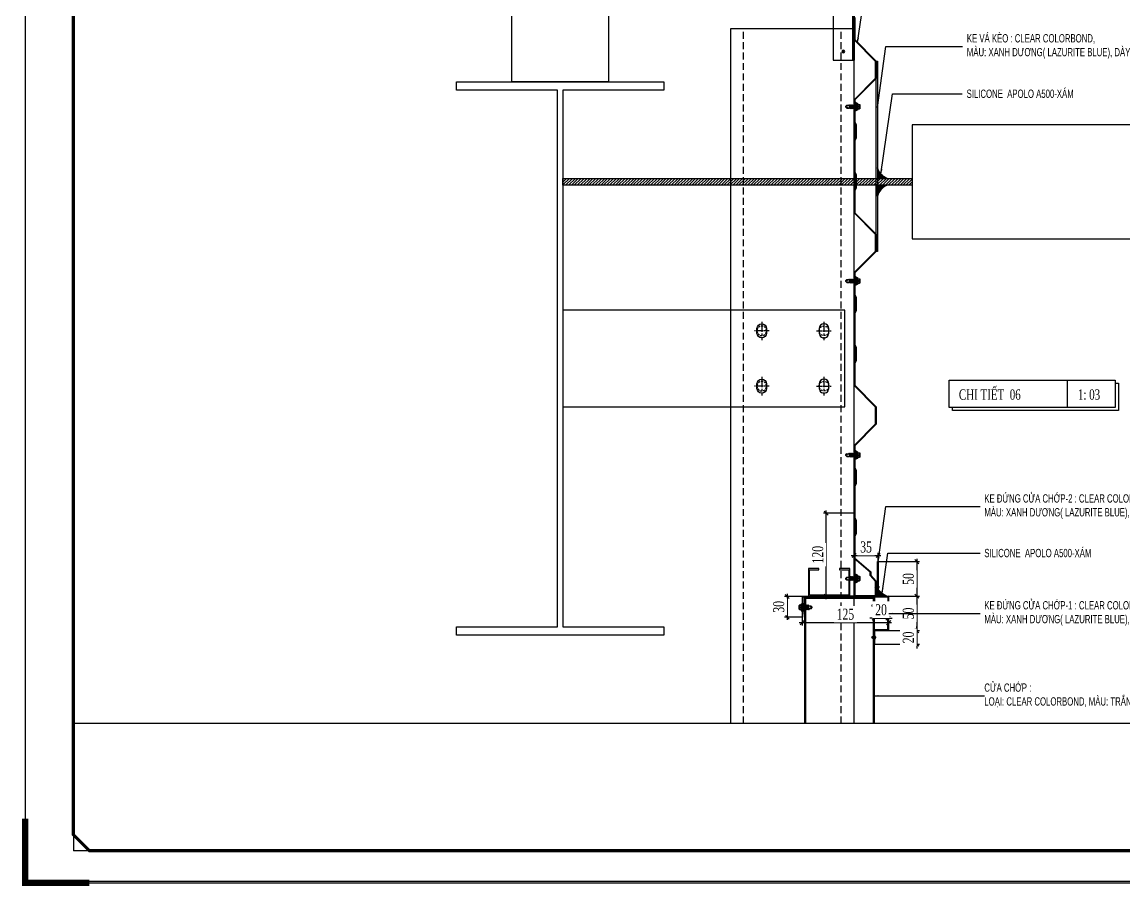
# Model space of a CAD drawing. Header units: inches. Extents: x 340055 to 349452, y -34649 to -30845.
# Drawn here: x 342111 to 342509.3, y -34365.8 to -34053.4 of the extents above; entities that cross this region are included whole.
import ezdxf

# ---------------------------------------------------------------- set-up
doc = ezdxf.new("R2010")
doc.units = ezdxf.units.IN
doc.header["$MEASUREMENT"] = 0
doc.linetypes.add('CENTER2', pattern=[28.575, 19.05, -3.175, 3.175, -3.175])
doc.linetypes.add('HIDDEN', pattern=[0.375, 0.25, -0.125])
for name, color, linetype in [('2', 2, 'Continuous'), ('250', 250, 'Continuous'), ('251', 251, 'Continuous'), ('3', 3, 'Continuous'), ('6', 6, 'Continuous'), ('8', 8, 'Continuous'), ('Co ban', 2, 'Continuous'), ('DIM', 8, 'Continuous'), ('flashing', 6, 'Continuous'), ('NET IN', 3, 'Continuous'), ('STRUCTURE', 1, 'Continuous')]:
    doc.layers.add(name, color=color, linetype=linetype)
doc.layers.add('TL-TIILE BLOCK A2$0$TL-TITLE BLOCK 1', color=7, linetype='Continuous', lineweight=50)
doc.layers.add('Tpl_Bound', color=1, linetype='Continuous', plot=False)
doc.styles.add('ST1', font='times.ttf', dxfattribs={"width": 0.7})
doc.styles.add('ST1H', font='vnshxh.shx', dxfattribs={"width": 0.7})
doc.dimstyles.new('3', dxfattribs={"dimtxt": 3.5, "dimasz": 1.8, "dimexe": 1, "dimexo": 0, "dimgap": 1, "dimtad": 1, "dimdec": 0, "dimlfac": 3, "dimzin": 0, "dimdsep": 46, "dimtxsty": 'ST1H', "dimblk": 'OBLIQUE', "dimcen": 1, "dimdle": 1, "dimclrd": 8, "dimclre": 8, "dimclrt": 3, "dimadec": 0, "dimazin": 0, "dimtfac": 1, "dimtdec": 0, "dimtix": 1, "dimtofl": 0, "dimtmove": 1, "dimatfit": 3, "dimfxl": 0, "dimtolj": 1, "dimtzin": 0, "dimlwd": -1, "dimlwe": -1, "dimarcsym": 0})
doc.dimstyles.new('4', dxfattribs={"dimtxt": 4, "dimasz": 1.5, "dimexe": 1, "dimexo": 0, "dimgap": 1, "dimtad": 1, "dimdec": 0, "dimlfac": 4, "dimzin": 0, "dimdsep": 46, "dimtxsty": 'ST1', "dimblk": 'OBLIQUE', "dimcen": 1, "dimdle": 1, "dimclrd": 8, "dimclre": 8, "dimclrt": 3, "dimadec": 0, "dimazin": 0, "dimtfac": 1, "dimtdec": 0, "dimtix": 1, "dimtmove": 0, "dimatfit": 3, "dimfxl": 0, "dimtolj": 1, "dimtzin": 0, "dimlwd": -1, "dimlwe": -1, "dimarcsym": 0})

# ---------------------------------------------------------------- blocks, each defined once
blk = doc.blocks.new('OVAl18-26')
at = {"layer": '250', "linetype": 'HIDDEN', "ltscale": 3}
blk.add_circle((0, 0), 1.78, dxfattribs=at)
at = {"layer": 'Co ban', "color": 71}
for p, q in [((0.82, 1.78), (-0.82, 1.78)), ((-0.82, -1.78), (0.82, -1.78))]:
    blk.add_line(p, q, dxfattribs=at)
for centre, start, end in [((-0.82, 0), 90, 270), ((0.82, 0), 270, 90)]:
    blk.add_arc(centre, 1.78, start, end, dxfattribs=at)
at = {"layer": 'DIM', "color": 5, "linetype": 'CENTER2', "ltscale": 0.2}
blk.add_line((-3.41, 0), (3.41, 0), dxfattribs=at)
at = {"layer": 'DIM', "color": 5, "linetype": 'CENTER2', "ltscale": 0.1}
blk.add_line((0, -2.74), (0, 2.74), dxfattribs=at)
blk.add_line((0, -2.74), (0, 2.74), dxfattribs=at)
blk = doc.blocks.new('751')
at = {"true_color": 0xfa051e}
h = blk.add_hatch(dxfattribs=at)
h.set_pattern_fill('ANSI31', color=1, scale=3, style=0)
h.set_pattern_definition([(135, (666177.15917, -3958.0753), (0.26516504294, 0.26516504294), [])])
h.paths.add_polyline_path([(349602.32, -42372.48), (349602.92, -42372.48), (349602.92, -42297.48), (349602.32, -42297.48)])
at = {"color": 8}
for p, q in [((349607.18, -42303.52), (349607.82, -42303.52)), ((349607.5, -42303.2), (349607.5, -42303.84)), ((349607.18, -42324.6), (349607.82, -42324.6)), ((349607.5, -42324.28), (349607.5, -42324.92)), ((349607.18, -42342.62), (349607.82, -42342.62)), ((349607.5, -42342.3), (349607.5, -42342.93)), ((349607.18, -42368.34), (349607.82, -42368.34)), ((349607.5, -42368.02), (349607.5, -42368.66))]:
    blk.add_line(p, q, dxfattribs=at)
at = {"color": 1, "true_color": 0xfa051e}
for points in [[(349612.32, -42372.48), (349602.32, -42372.48), (349602.32, -42297.48), (349612.32, -42297.48)], [(349602.32, -42372.48), (349602.92, -42372.48), (349602.92, -42297.48), (349602.32, -42297.48)]]:
    blk.add_lwpolyline(points, close=True, dxfattribs=at)
at = {"color": 8}
for centre, radius in [((349607.5, -42303.52), 0.665), ((349607.5, -42303.52), 0.318), ((349607.5, -42324.6), 0.665), ((349607.5, -42324.6), 0.318), ((349607.5, -42342.62), 0.665), ((349607.5, -42342.62), 0.318), ((349607.5, -42368.34), 0.665), ((349607.5, -42368.34), 0.318)]:
    blk.add_circle(centre, radius, dxfattribs=at)
blk = doc.blocks.new('Short_Self_drilling')
at = {"layer": 'STRUCTURE', "color": 1, "linetype": 'Continuous'}
for p, q in [((6.4, 1.7), (-6.4, 1.7)), ((5.1, 3.8), (-5.1, 3.8)), ((-2.6, 2.9), (-5.1, 2.9)), ((-3.4, 3.8), (-3.4, 6.8)), ((3, 7.2), (-3, 7.2)), ((2.6, 2.9), (-2.6, 2.9)), ((-2.1, 2.8), (-2.1, 2.9)), ((6.3, 0), (0, 0)), ((2.2, 2.8), (2.2, 2.9)), ((2.2, -0.5), (2.2, 0)), ((5.1, 2.9), (2.6, 2.9)), ((3.4, 3.8), (3.4, 6.8)), ((3, -1.2), (-2.7, -0.2)), ((3, -2.7), (-2.7, -1.8)), ((3, -4.2), (-2.7, -3.3)), ((3, -5.8), (-2.7, -4.8)), ((3, -7.3), (-2.7, -6.3)), ((-1.9, -8), (-2.7, -7.9)), ((-2.1, -1.4), (-2.1, -0.9)), ((-2.1, -2.9), (-2.1, -2.4)), ((-2.1, -4.4), (-2.1, -3.9)), ((-2.1, -6), (-2.1, -5.4)), ((-2.1, -7.5), (-2.1, -7)), ((-2.1, -12.3), (-2.1, -8.5)), ((3, -8.8), (-1.1, -8.1)), ((2.1, -12.3), (2.1, -9.1)), ((2.2, -2), (2.2, -1.5)), ((2.2, -3.6), (2.2, -3)), ((2.2, -5.1), (2.2, -4.6)), ((2.2, -6.6), (2.2, -6.1)), ((2.2, -8.1), (2.2, -7.6))]:
    blk.add_line(p, q, dxfattribs=at)
blk.add_lwpolyline([(6.4, 1.3), (6.4, 1.7), (2.1, 2.8), (-2.1, 2.8), (-6.4, 1.7), (-6.4, 1.3)], close=True, dxfattribs=at)
for points in [[(-6.4, 1.3, -0.088869), (-6.3, 0), (0, 0)], [(-0.1, 3.8), (-0.3, 6.2, 0.338878), (-3.1, 6.2), (-3.3, 3.8)], [(3.3, 3.8), (3.1, 6.2, 0.338878), (0.3, 6.2), (0.1, 3.8)], [(2.1, -12.3), (0.2, -14.2, -0.333596), (-0.2, -14.2), (-2.1, -12.3)], [(-0.1, -14), (-1, -12.2, -0.148657), (-1.4, -11.2), (-2, -7.7, -0.815006), (-1.2, -7.8, 0.150833), (-0.8, -8.7)], [(2.1, -12.3), (1.7, -11.7, 0.52242), (0.9, -11.7), (-0.2, -14.2)]]:
    blk.add_lwpolyline(points, format="xyb", dxfattribs=at)
for points in [[(3, -1.2), (2.2, -1.5), (-2.1, -0.8), (-2.7, -0.2), (-2.4, 0)], [(3, -2.7), (2.2, -3), (-2.1, -2.4), (-2.7, -1.8), (-2.1, -1.4), (2.2, -2), (3, -2.7)], [(3, -4.2), (2.2, -4.6), (-2.1, -3.9), (-2.7, -3.3), (-2.1, -2.9), (2.2, -3.6), (3, -4.2)], [(3, -5.8), (2.2, -6.1), (-2.1, -5.4), (-2.7, -4.8), (-2.1, -4.4), (2.2, -5.1), (3, -5.8)], [(3, -7.3), (2.2, -7.6), (-2.1, -7), (-2.7, -6.3), (-2.1, -6), (2.2, -6.6), (3, -7.3)], [(-1.8, -8.5), (-2.1, -8.5), (-2.7, -7.9), (-2.1, -7.5), (-1.8, -7.5)], [(-1.3, -7.6), (2.2, -8.1), (3, -8.8)], [(-1.2, 0), (2.2, -0.5), (3, -1.2)], [(3, -8.8), (2.2, -9.1), (-0.8, -8.7)]]:
    blk.add_lwpolyline(points, dxfattribs=at)
for centre, radius, start, end in [((-5, 3.3), 0.455, 109.7949, 250.2674), ((-3, 6.8), 0.429, 90.0311, 180.0311), ((3, 6.8), 0.429, 0.0311, 90.0311), ((5.1, 3.3), 0.435, 279.7276, 80.3347), ((10, 0.2), 3.74, 162.2963, 182.6103)]:
    blk.add_arc(centre, radius, start, end, dxfattribs=at)
blk = doc.blocks.new('RIVET')
at = {"color": 8}
for p, q in [((-3.9, 1.1), (-4.2, 0)), ((-4.2, 0), (-3.9, -1.1)), ((-3.9, -1.1), (-3.9, 1.1)), ((-3.5, -1.3), (-3.5, 1.3)), ((-1, -1.2), (-1, 1.3)), ((-1, 1.3), (-0.1, 1.3)), ((0, 1.3), (0, 2.4)), ((0, -1.3), (0, 1.3)), ((0.1, 2.5), (0.1, 2.5)), ((0.1, 2.5), (0.7, 1.4)), ((0.1, -2.5), (0.1, 2.5)), ((0.7, 1.1), (0.7, -1.1)), ((0.9, 0.7), (0.7, 0.7)), ((0.9, -0.7), (0.9, 0.7)), ((-0.1, -1.2), (-1, -1.2)), ((0, -2.4), (0, -1.3)), ((0.7, -1.4), (0.1, -2.5)), ((0.1, -2.5), (0.1, -2.5)), ((0.9, -0.7), (0.7, -0.7))]:
    blk.add_line(p, q, dxfattribs=at)
for centre, radius, start, end in [((-3.4, 0.7), 0.634, 101.5667, 142.2309), ((-2.5, -0.1), 1.78, 64.6352, 125.2369), ((-0.9, 3), 1.71, 240.4783, 268.3625), ((-0.1, 1.3), 0.0625, 270, 0), ((0.1, 2.4), 0.0625, 90, 180), ((0.1, 2.4), 0.0625, 26.5651, 90), ((0.1, 1.1), 0.625, 0, 26.5651), ((5.4, 0.6), 4.45, 179.0778, 187.9518), ((5.8, -0.6), 4.85, 172.415, 180.5555), ((-3.4, -0.7), 0.634, 217.7691, 258.4333), ((-2.5, 0.1), 1.78, 234.7631, 295.3648), ((-0.9, -3), 1.71, 91.6375, 119.5217), ((-0.1, -1.3), 0.0625, 0, 90), ((0.1, -2.4), 0.0625, 180, 270), ((0.1, -2.4), 0.0625, 270, 333.4349), ((0.1, -1.1), 0.625, 333.4349, 0)]:
    blk.add_arc(centre, radius, start, end, dxfattribs=at)
blk = doc.blocks.new('SideLap')
at = {"layer": 'STRUCTURE', "color": 1, "linetype": 'Continuous'}
for p, q in [((15, 16), (0, 0)), ((20, 6), (0, -3)), ((15, 16), (20, 12)), ((15, 16), (40, 16)), ((42, 30), (40, 16)), ((40, 16), (44, -8)), ((48, 16), (42, 30)), ((42, 30), (48, -10)), ((52, -11), (48, 16)), ((48, 16), (52, 16)), ((54, 30), (52, 16)), ((52, 16), (57, -18)), ((60, 16), (54, 30)), ((54, 30), (64, -33)), ((65, -18), (60, 16)), ((60, 16), (64, 16)), ((66, 30), (64, 16)), ((64, 16), (69, -18)), ((72, 16), (66, 30)), ((66, 30), (76, -33)), ((77, -18), (72, 16)), ((72, 16), (76, 16)), ((78, 31), (76, 16)), ((76, 16), (81, -18)), ((84, 16), (78, 31)), ((78, 31), (88, -33)), ((89, -18), (84, 16)), ((84, 16), (88, 16)), ((90, 30), (88, 16)), ((88, 16), (93, -18)), ((96, 16), (90, 30)), ((90, 30), (100, -33)), ((101, -18), (96, 16)), ((96, 16), (100, 16)), ((102, 30), (100, 16)), ((100, 16), (105, -18)), ((108, 16), (102, 30)), ((102, 30), (112, -33)), ((112, -11), (108, 16)), ((108, 16), (112, 16)), ((112, -51), (112, 48)), ((122, -52), (122, 49)), ((122, 49), (126, 49)), ((126, 49), (134, 16)), ((126, 49), (126, -52)), ((134, 16), (134, -18)), ((134, 16), (135, 16)), ((135, 39), (135, 19)), ((135, 19), (135, -22)), ((142, 39), (142, -42)), ((142, 26), (165, 26)), ((142, 25), (161, 23)), ((161, 1), (142, -1)), ((169, 22), (169, -25)), ((0, -3), (15, -18)), ((2, -2), (16, -10)), ((15, -18), (45, -18)), ((24, -12), (51, -17)), ((45, -16), (45, -18)), ((45, -18), (52, -33)), ((49, -16), (52, -33)), ((52, -33), (53, -18)), ((53, -18), (53, -16)), ((53, -18), (57, -18)), ((57, -18), (64, -33)), ((64, -33), (65, -18)), ((65, -18), (69, -18)), ((69, -18), (76, -33)), ((76, -33), (77, -18)), ((77, -18), (81, -18)), ((81, -18), (88, -33)), ((88, -33), (89, -18)), ((89, -18), (93, -18)), ((93, -18), (100, -33)), ((100, -33), (101, -18)), ((101, -18), (105, -18)), ((105, -18), (112, -33)), ((112, -33), (112, -20)), ((126, -52), (122, -52)), ((134, -18), (126, -52)), ((134, -18), (135, -18)), ((135, -22), (135, -42)), ((142, -2), (161, -4)), ((161, -26), (142, -28)), ((142, -28), (165, -28))]:
    blk.add_line(p, q, dxfattribs=at)
for centre, radius, start, end in [((18, 9), 3.99, 304.2302, 54.5641), ((113, 77), 29.4, 267.4208, 287.7348), ((138, 39), 3.42, 9.6964, 170.3036), ((147, 12), 18.2, 322.5592, 37.4408), ((165, 22), 3.38, 0, 90), ((2, -1), 2.24, 141.6348, 215.4287), ((24, 2), 14.9, 234.0048, 267.8268), ((52, 2), 13, 231.0825, 265.3922), ((51, -14), 2.99, 285.9762, 82.6971), ((113, -80), 29.4, 72.2652, 92.5792), ((138, -41), 3.59, 199.7637, 340.2363), ((147, -15), 18.2, 322.5592, 37.4408), ((165, -25), 3.38, 270, 0)]:
    blk.add_arc(centre, radius, start, end, dxfattribs=at)
blk = doc.blocks.new('_Oblique')
at = {"color": 0, "linetype": 'ByBlock', "lineweight": -2}
blk.add_line((-0.5, -0.5), (0.5, 0.5), dxfattribs=at)
blk = doc.blocks.new('*D244')
at = {"color": 8, "linetype": 'Continuous', "transparency": 16777216}
for p, q in [((342392.93, -34261.15), (342386.52, -34261.15)), ((342387.52, -34260.15), (342387.52, -34269.57)), ((342392.93, -34268.57), (342386.52, -34268.57))]:
    blk.add_line(p, q, dxfattribs=at)
at = {"layer": 'Defpoints', "color": 0, "transparency": 16777216}
for p in [(342392.93, -34261.15), (342392.93, -34268.57)]:
    blk.add_point(p, dxfattribs=at)
at = {"color": 8, "transparency": 16777216, "xscale": 1.5, "yscale": 1.5, "zscale": 1.5}
for p, rotation in [((342387.52, -34261.15), 90), ((342387.52, -34268.57), 270)]:
    blk.add_blockref('_Oblique', p, dxfattribs=dict(at, rotation=rotation))
at = {"color": 3, "transparency": 16777216, "insert": (342384.49, -34264.86), "char_height": 4, "attachment_point": 5, "rotation": 90, "style": 'ST1', "bg_fill": 3, "box_fill_scale": 1.25, "bg_fill_color": 256, "bg_fill_true_color": 13158600, "bg_fill_transparency": 0}
blk.add_mtext('\\A1;30', dxfattribs=at)
at = {"layer": 'Defpoints', "color": 0, "transparency": 16777216}
blk.add_point((342387.52, -34268.57), dxfattribs=at)
blk = doc.blocks.new('*D245')
at = {"color": 8, "linetype": 'Continuous', "transparency": 16777216}
for p, q in [((342392.93, -34261.15), (342392.93, -34271.59)), ((342424.22, -34261.04), (342424.22, -34271.59)), ((342391.93, -34270.59), (342425.22, -34270.59))]:
    blk.add_line(p, q, dxfattribs=at)
at = {"layer": 'Defpoints', "color": 0, "transparency": 16777216}
for p in [(342392.93, -34261.15), (342424.22, -34261.04), (342424.22, -34270.59)]:
    blk.add_point(p, dxfattribs=at)
at = {"color": 8, "transparency": 16777216, "xscale": 1.5, "yscale": 1.5, "zscale": 1.5, "rotation": 180}
blk.add_blockref('_Oblique', (342392.93, -34270.59), dxfattribs=at)
at = {"color": 8, "transparency": 16777216, "xscale": 1.5, "yscale": 1.5, "zscale": 1.5}
blk.add_blockref('_Oblique', (342424.22, -34270.59), dxfattribs=at)
at = {"color": 3, "transparency": 16777216, "insert": (342408.58, -34267.56), "char_height": 4, "attachment_point": 5, "style": 'ST1', "bg_fill": 3, "box_fill_scale": 1.25, "bg_fill_color": 256, "bg_fill_true_color": 13158600, "bg_fill_transparency": 0}
blk.add_mtext('\\A1;125', dxfattribs=at)
blk = doc.blocks.new('*D246')
at = {"color": 8, "linetype": 'Continuous', "transparency": 16777216}
for p, q in [((342424.22, -34261.04), (342435.39, -34261.04)), ((342434.39, -34260.04), (342434.39, -34274.47)), ((342424.22, -34273.47), (342435.39, -34273.47))]:
    blk.add_line(p, q, dxfattribs=at)
at = {"layer": 'Defpoints', "color": 0, "transparency": 16777216}
for p in [(342424.22, -34261.04), (342424.22, -34273.47), (342434.39, -34273.47)]:
    blk.add_point(p, dxfattribs=at)
at = {"color": 8, "transparency": 16777216, "xscale": 1.5, "yscale": 1.5, "zscale": 1.5}
for p, rotation in [((342434.39, -34261.04), 90), ((342434.39, -34273.47), 270)]:
    blk.add_blockref('_Oblique', p, dxfattribs=dict(at, rotation=rotation))
at = {"color": 3, "transparency": 16777216, "insert": (342431.35, -34267.26), "char_height": 4, "attachment_point": 5, "rotation": 90, "style": 'ST1', "bg_fill": 3, "box_fill_scale": 1.25, "bg_fill_color": 256, "bg_fill_true_color": 13158600, "bg_fill_transparency": 0}
blk.add_mtext('\\A1;50', dxfattribs=at)
blk = doc.blocks.new('*D247')
at = {"color": 8, "linetype": 'Continuous', "transparency": 16777216}
for p, q in [((342424.22, -34273.47), (342435.39, -34273.47)), ((342434.39, -34273.47), (342434.39, -34271.97)), ((342434.39, -34273.47), (342434.39, -34278.39)), ((342419.21, -34278.39), (342435.39, -34278.39)), ((342434.39, -34278.39), (342434.39, -34279.89))]:
    blk.add_line(p, q, dxfattribs=at)
at = {"layer": 'Defpoints', "color": 0, "transparency": 16777216}
for p in [(342424.22, -34273.47), (342419.21, -34278.39)]:
    blk.add_point(p, dxfattribs=at)
at = {"color": 8, "transparency": 16777216, "xscale": 1.5, "yscale": 1.5, "zscale": 1.5}
for p, rotation in [((342434.39, -34273.47), 270), ((342434.39, -34278.39), 90)]:
    blk.add_blockref('_Oblique', p, dxfattribs=dict(at, rotation=rotation))
at = {"color": 3, "transparency": 16777216, "insert": (342431.35, -34275.93), "char_height": 4, "attachment_point": 5, "rotation": 90, "style": 'ST1', "bg_fill": 3, "box_fill_scale": 1.25, "bg_fill_color": 256, "bg_fill_true_color": 13158600, "bg_fill_transparency": 0}
blk.add_mtext('\\A1;20', dxfattribs=at)
at = {"layer": 'Defpoints', "color": 0, "transparency": 16777216}
blk.add_point((342434.39, -34278.39), dxfattribs=at)
blk = doc.blocks.new('*D248')
at = {"color": 8, "linetype": 'Continuous', "transparency": 16777216}
for p, q in [((342418.96, -34268.98), (342417.46, -34268.98)), ((342418.96, -34273.22), (342418.96, -34267.98)), ((342418.96, -34268.98), (342423.97, -34268.98)), ((342423.97, -34273.22), (342423.97, -34267.98)), ((342423.97, -34268.98), (342425.47, -34268.98))]:
    blk.add_line(p, q, dxfattribs=at)
at = {"layer": 'Defpoints', "color": 0, "transparency": 16777216}
for p in [(342418.96, -34273.22), (342423.97, -34273.22)]:
    blk.add_point(p, dxfattribs=at)
at = {"color": 8, "transparency": 16777216, "xscale": 1.5, "yscale": 1.5, "zscale": 1.5}
blk.add_blockref('_Oblique', (342418.96, -34268.98), dxfattribs=at)
at = {"color": 8, "transparency": 16777216, "xscale": 1.5, "yscale": 1.5, "zscale": 1.5, "rotation": 180}
blk.add_blockref('_Oblique', (342423.97, -34268.98), dxfattribs=at)
at = {"color": 3, "transparency": 16777216, "insert": (342421.47, -34265.95), "char_height": 4, "attachment_point": 5, "style": 'ST1', "bg_fill": 3, "box_fill_scale": 1.25, "bg_fill_color": 256, "bg_fill_true_color": 13158600, "bg_fill_transparency": 0}
blk.add_mtext('\\A1;20', dxfattribs=at)
at = {"layer": 'Defpoints', "color": 0, "transparency": 16777216}
blk.add_point((342423.97, -34268.98), dxfattribs=at)
blk = doc.blocks.new('*D249')
at = {"color": 8, "linetype": 'Continuous', "transparency": 16777216}
for p, q in [((342420.4, -34248.53), (342435.39, -34248.53)), ((342434.39, -34247.53), (342434.39, -34262.04)), ((342420.4, -34261.04), (342435.39, -34261.04))]:
    blk.add_line(p, q, dxfattribs=at)
at = {"layer": 'Defpoints', "color": 0, "transparency": 16777216}
for p in [(342420.4, -34248.53), (342420.4, -34261.04), (342434.39, -34261.04)]:
    blk.add_point(p, dxfattribs=at)
at = {"color": 8, "transparency": 16777216, "xscale": 1.5, "yscale": 1.5, "zscale": 1.5}
for p, rotation in [((342434.39, -34248.53), 90), ((342434.39, -34261.04), 270)]:
    blk.add_blockref('_Oblique', p, dxfattribs=dict(at, rotation=rotation))
at = {"color": 3, "transparency": 16777216, "insert": (342431.35, -34254.79), "char_height": 4, "attachment_point": 5, "rotation": 90, "style": 'ST1', "bg_fill": 3, "box_fill_scale": 1.25, "bg_fill_color": 256, "bg_fill_true_color": 13158600, "bg_fill_transparency": 0}
blk.add_mtext('\\A1;50', dxfattribs=at)
blk = doc.blocks.new('*D250')
at = {"color": 8, "linetype": 'Continuous', "transparency": 16777216}
for p, q in [((342401.63, -34262.04), (342401.63, -34229.99)), ((342411.72, -34230.99), (342400.63, -34230.99)), ((342411.72, -34261.04), (342400.63, -34261.04))]:
    blk.add_line(p, q, dxfattribs=at)
at = {"layer": 'Defpoints', "color": 0, "transparency": 16777216}
for p in [(342401.63, -34230.99), (342411.72, -34230.99), (342411.72, -34261.04)]:
    blk.add_point(p, dxfattribs=at)
at = {"color": 8, "transparency": 16777216, "xscale": 1.5, "yscale": 1.5, "zscale": 1.5}
for p, rotation in [((342401.63, -34230.99), 90), ((342401.63, -34261.04), 270)]:
    blk.add_blockref('_Oblique', p, dxfattribs=dict(at, rotation=rotation))
at = {"color": 3, "transparency": 16777216, "insert": (342398.59, -34246.01), "char_height": 4, "attachment_point": 5, "rotation": 90, "style": 'ST1', "bg_fill": 3, "box_fill_scale": 1.25, "bg_fill_color": 256, "bg_fill_true_color": 13158600, "bg_fill_transparency": 0}
blk.add_mtext('\\A1;120', dxfattribs=at)
blk = doc.blocks.new('*D251')
at = {"color": 8, "linetype": 'Continuous', "transparency": 16777216}
for p, q in [((342411.72, -34261.04), (342411.72, -34245.29)), ((342420.4, -34261.04), (342420.4, -34245.29)), ((342410.72, -34246.29), (342421.4, -34246.29))]:
    blk.add_line(p, q, dxfattribs=at)
at = {"layer": 'Defpoints', "color": 0, "transparency": 16777216}
for p in [(342411.72, -34261.04), (342420.4, -34261.04)]:
    blk.add_point(p, dxfattribs=at)
at = {"color": 8, "transparency": 16777216, "xscale": 1.5, "yscale": 1.5, "zscale": 1.5, "rotation": 180}
blk.add_blockref('_Oblique', (342411.72, -34246.29), dxfattribs=at)
at = {"color": 8, "transparency": 16777216, "xscale": 1.5, "yscale": 1.5, "zscale": 1.5}
blk.add_blockref('_Oblique', (342420.4, -34246.29), dxfattribs=at)
at = {"color": 3, "transparency": 16777216, "insert": (342416.06, -34243.25), "char_height": 4, "attachment_point": 5, "style": 'ST1', "bg_fill": 3, "box_fill_scale": 1.25, "bg_fill_color": 256, "bg_fill_true_color": 13158600, "bg_fill_transparency": 0}
blk.add_mtext('\\A1;35', dxfattribs=at)
at = {"layer": 'Defpoints', "color": 0, "transparency": 16777216}
blk.add_point((342420.4, -34246.29), dxfattribs=at)
blk = doc.blocks.new('kt kien truc 1')
at = {"layer": 'Defpoints'}
for p in [(15, 15), (20, 10)]:
    blk.add_line(p, (15, 10), dxfattribs=at)
at = {"layer": 'Defpoints', "color": 8}
blk.add_lwpolyline([(0, 0), (594, 0), (594, 420), (0, 420)], close=True, dxfattribs=at)
at = {"layer": 'Defpoints', "color": 8, "const_width": 2}
blk.add_lwpolyline([(0, 20), (0, 0), (20, 0)], dxfattribs=at)
at = {"layer": 'TL-TIILE BLOCK A2$0$TL-TITLE BLOCK 1', "const_width": 1}
blk.add_lwpolyline([(20, 10), (579, 10), (584, 15), (584, 405), (579, 410), (20, 410), (15, 405), (15, 15)], close=True, dxfattribs=at)

msp = doc.modelspace()

# ---------------------------------------------------------------- hatches: boundary and pattern name
at = {"true_color": 0x11eee3}
h = msp.add_hatch(color=4, dxfattribs=at)
edge = h.paths.add_edge_path()
edge.add_line((342420.1254, -34106.1047), (342420.1254, -34109.9721))
edge.add_line((342420.1254, -34109.9721), (342423.5527, -34109.9721))
edge.add_arc((342426.3749, -34104.0187), 6.5884, 198.45843, 244.636976, ccw=False)
at = {"true_color": 0xfc0324}
h = msp.add_hatch(dxfattribs=at)
h.set_pattern_fill('ANSI31', color=240, scale=6, style=0)
h.set_pattern_definition([(45, (70549.7854, -2545.67815), (-0.5303300859, 0.5303300859), [])])
h.paths.add_polyline_path([(342306.465, -34109.9721), (342432.7017, -34109.9721), (342432.7017, -34112.4721), (342306.465, -34112.4721)])
at = {"true_color": 0x11eee3}
h = msp.add_hatch(color=4, dxfattribs=at)
edge = h.paths.add_edge_path()
edge.add_line((342420.1254, -34116.3395), (342420.1254, -34112.4721))
edge.add_line((342420.1254, -34112.4721), (342423.5527, -34112.4721))
edge.add_arc((342426.3749, -34118.4255), 6.5884, 115.363024, 161.54157)
msp.add_hatch(color=4, dxfattribs=at).paths.add_polyline_path([(342420.3994, -34258.5625), (342420.3994, -34261.0391), (342423.4739, -34261.0391, -0.09099466)])

# ---------------------------------------------------------------- linework, layer by layer
at = {"color": 8, "linetype": 'CENTER2'}
msp.add_line((342411.729, -34161.614), (342411.729, -33975.9679), dxfattribs=at)
msp.add_line((342488.6915, -34182.8782), (342488.6915, -34192.8016))
at = {"color": 8}
msp.add_lwpolyline([(342129.5218, -33955.437), (342698.8597, -33955.437), (342698.8597, -34307.0168), (342129.5218, -34307.0168)], close=True, dxfattribs=at)
at = {"color": 3, "ltscale": 15}
msp.add_lwpolyline([(342412.0126, -34051.836), (342412.0126, -34059.8013), (342419.7504, -34067.5901), (342419.7504, -34073.8401), (342412.0126, -34081.6289), (342412.0126, -34089.5301), (342412.4619, -34090.436), (342412.4619, -34095.4282), (342412.0126, -34096.3341), (342412.0126, -34107.6096), (342412.4619, -34108.5156), (342412.4619, -34113.5077), (342412.0126, -34114.4137), (342412.0126, -34122.3789), (342419.7504, -34130.1093), (342419.7504, -34136.3593), (342412.0126, -34144.0896), (342412.0126, -34151.9908), (342412.4619, -34152.8967), (342412.4619, -34157.8889), (342412.0126, -34158.7949), (342412.0126, -34170.0703), (342412.4619, -34170.9763), (342412.4619, -34175.9684), (342412.0126, -34176.8744), (342412.0126, -34184.7756), (342419.7504, -34192.5644), (342419.7504, -34198.8144), (342412.0126, -34206.6032), (342412.0126, -34214.5044), (342412.4619, -34215.4103), (342412.4619, -34220.4025), (342412.0126, -34221.3084), (342412.0126, -34232.5839), (342412.4619, -34233.4899), (342412.4619, -34238.482), (342412.0126, -34239.388), (342412.0126, -34247.2892), (342417.7845, -34252.2324), (342417.7845, -34253.4805), (342419.7504, -34255.5893), (342419.7504, -34260.5814), (342419.5424, -34260.7891), (342419.3684, -34260.6148), (342419.5004, -34260.4829), (342419.5004, -34255.6878), (342417.5345, -34253.5789), (342417.5345, -34252.3475), (342411.7626, -34247.4042), (342411.7626, -34239.3294), (342412.2119, -34238.4235), (342412.2119, -34233.5485), (342411.7626, -34232.6425), (342411.7626, -34221.2499), (342412.2119, -34220.3439), (342412.2119, -34215.4689), (342411.7626, -34214.5629), (342411.7626, -34206.5002), (342419.5004, -34198.7113), (342419.5004, -34192.6675), (342411.7626, -34184.8786), (342411.7626, -34176.8158), (342412.2119, -34175.9099), (342412.2119, -34171.0349), (342411.7626, -34170.1289), (342411.7626, -34158.7363), (342412.2119, -34157.8303), (342412.2119, -34152.9553), (342411.7626, -34152.0494), (342411.7626, -34143.986), (342419.5004, -34136.2557), (342419.5004, -34130.2129), (342411.7626, -34122.4825), (342411.7626, -34114.3551), (342412.2119, -34113.4492), (342412.2119, -34108.5742), (342411.7626, -34107.6682), (342411.7626, -34096.2756), (342412.2119, -34095.3696), (342412.2119, -34090.4946), (342411.7626, -34089.5886), (342411.7626, -34081.5258), (342419.5004, -34073.737), (342419.5004, -34067.6932), (342411.7626, -34059.9043), (342411.7626, -34051.7775)], dxfattribs=at)
at = {"color": 94}
msp.add_lwpolyline([(342411.715, -34307.0168), (342411.715, -34055.9207), (342367.09, -34055.9207), (342367.09, -34307.0168)], dxfattribs=at)
at = {"color": 94, "linetype": 'HIDDEN', "ltscale": 10}
for points in [[(342371.715, -34307.0168), (342371.715, -34055.9207)], [(342407.09, -34307.0168), (342407.09, -34055.9207)]]:
    msp.add_lwpolyline(points, dxfattribs=at)
at = {"color": 4, "true_color": 0x11eee3}
for points in [[(342420.1254, -34106.1047), (342420.1254, -34109.9721), (342423.5527, -34109.9721, -0.20426373)], [(342420.1254, -34116.3395), (342420.1254, -34112.4721), (342423.5527, -34112.4721, 0.20426373)], [(342420.3994, -34258.5625), (342420.3994, -34261.0391), (342423.4739, -34261.0391, -0.09099466)]]:
    msp.add_lwpolyline(points, format="xyb", close=True, dxfattribs=at)
at = {"color": 240, "true_color": 0xfc0324}
msp.add_lwpolyline([(342306.465, -34109.9721), (342432.7017, -34109.9721), (342432.7017, -34112.4721), (342306.465, -34112.4721)], close=True, dxfattribs=at)
msp.add_lwpolyline([(342446.0616, -34182.8782), (342506.0696, -34182.8782), (342506.0696, -34192.8016), (342446.0616, -34192.8016)], close=True)
at = {"color": 94}
msp.add_lwpolyline([(342406.4825, -34251.4391), (342409.8325, -34251.4391), (342409.8325, -34260.4141, -0.41421356), (342409.6075, -34260.6391), (342395.8575, -34260.6391, -0.41421356), (342395.6325, -34260.4141), (342395.6325, -34251.4391), (342398.9825, -34251.4391), (342398.9825, -34251.0391), (342395.2325, -34251.0391), (342395.2325, -34260.6641, 0.41421356), (342395.6075, -34261.0391), (342409.8575, -34261.0391, 0.41421356), (342410.2325, -34260.6641), (342410.2325, -34251.0391), (342406.4825, -34251.0391), (342406.4825, -34251.4391)], format="xyb", dxfattribs=at)
at = {"color": 71, "ltscale": 0.1}
for points in [[(342393.9229, -34307.0168), (342393.9229, -34261.5395), (342418.9612, -34261.5395), (342418.9612, -34307.0168)], [(342418.9612, -34307.0168), (342418.9612, -34261.5395), (342393.9229, -34261.5395), (342393.9229, -34307.0168)], [(342394.1733, -34307.0168), (342394.1733, -34261.7899), (342418.7108, -34261.7899), (342418.7108, -34307.0168)], [(342418.7108, -34307.0168), (342418.7108, -34261.7899), (342394.1733, -34261.7899), (342394.1733, -34307.0168)]]:
    msp.add_lwpolyline(points, dxfattribs=at)
at = {"layer": '2'}
msp.add_lwpolyline([(342304.465, -34272.0905), (342304.465, -34078.0905), (342267.965, -34078.0905), (342267.965, -34075.0905), (342342.965, -34075.0905), (342342.965, -34078.0905), (342306.465, -34078.0905), (342306.465, -34272.0905), (342342.965, -34272.0905), (342342.965, -34275.0905), (342267.965, -34275.0905), (342267.965, -34272.0905)], close=True, dxfattribs=at)
msp.add_lwpolyline([(342523.6804, -34090.5971), (342432.7017, -34090.5971), (342432.7017, -34131.8471), (342523.6804, -34131.8471)], dxfattribs=at)
at = {"layer": '6', "color": 9}
for points in [[(342322.965, -34075.0905), (342287.965, -34075.0905), (342287.965, -34009.7155), (342322.965, -34009.7155)], [(342306.465, -34157.5905), (342306.465, -34192.5905), (342408.3439, -34192.5905), (342408.3439, -34157.5905)]]:
    msp.add_lwpolyline(points, close=True, dxfattribs=at)
at = {"layer": '8'}
msp.add_lwpolyline([(342411.7189, -34307.0168), (342411.7189, -34288.8405)], dxfattribs=at)
at = {"layer": 'flashing'}
for points in [[(342420.1254, -34067.5901), (342420.1254, -34136.3593), (342419.7504, -34136.3593), (342419.7504, -34067.5901)], [(342411.715, -34261.0391), (342411.715, -34230.988), (342411.965, -34230.988), (342411.965, -34231.238), (342411.965, -34231.238), (342411.965, -34260.7891), (342420.1494, -34260.7891), (342420.1494, -34248.5325), (342420.3994, -34248.5325), (342420.3994, -34248.7825), (342420.3994, -34248.7825), (342420.3994, -34261.0391)], [(342424.2219, -34261.0391), (342392.933, -34261.1488), (342392.933, -34268.5667), (342393.183, -34268.5667), (342393.183, -34261.3988), (342423.9719, -34261.2891), (342423.9719, -34273.2235), (342418.9612, -34273.2235), (342418.9612, -34278.3914), (342419.2112, -34278.3914), (342419.2112, -34273.4735), (342424.2219, -34273.4735)], [(342409.2447, -34261.2891), (342393.6708, -34261.2891), (342393.6708, -34267.5491), (342393.9229, -34267.5491), (342393.9229, -34261.5395), (342409.2447, -34261.5395), (342418.9629, -34261.5395), (342418.9629, -34267.5491), (342419.215, -34267.5491), (342419.215, -34261.2891)]]:
    msp.add_lwpolyline(points, close=True, dxfattribs=at)

# ---------------------------------------------------------------- block references
at = {"color": 240, "true_color": 0xfc0324, "xscale": -0.75, "yscale": 0.75, "zscale": 0.75}
msp.add_blockref('751', (604613.4576, -2287.8524), dxfattribs=at)
at = {"color": 1, "extrusion": (0, 0, -1), "xscale": 0.2400000000182085, "yscale": 0.2400000000182085, "zscale": -0.240000000018588, "rotation": 89.96887261194802}
for p in [(-342412.0126, -34084.055), (-342412.0126, -34147.0795), (-342412.0126, -34210.0014), (-342412.0126, -34254.6468)]:
    msp.add_blockref('Short_Self_drilling', p, dxfattribs=at)
at = {"layer": '251', "color": 9}
for p, xscale, yscale, zscale, rotation in [((342378.3439, -34165.0905), -0.9722222223063, 0.972222222131677, 0.9722222221898846, 90), ((342400.8439, -34165.0905), 0.9722222223063, 0.9722222223063, 0.9722222223063, 270), ((342378.3439, -34185.0905), -0.9722222223063, 0.972222222131677, 0.9722222221898846, 90), ((342400.8439, -34185.0905), 0.9722222223063, 0.9722222223063, 0.9722222223063, 270)]:
    msp.add_blockref('OVAl18-26', p, dxfattribs=dict(at, xscale=xscale, yscale=yscale, zscale=zscale, rotation=rotation))
at = {"layer": 'flashing', "color": 0, "ltscale": 500, "xscale": -0.2441406254656613, "yscale": 0.2441406249417923, "zscale": 0.2441406250007771, "rotation": 180}
for p in [(342420.3994, -34257.7286), (342419.2112, -34275.9324)]:
    msp.add_blockref('RIVET', p, dxfattribs=at)
at = {"layer": 'flashing', "color": 4, "xscale": 0.02812499972060323, "yscale": 0.02812499972060323, "zscale": 0.02812499972060323, "rotation": 180}
msp.add_blockref('SideLap', (342396.5737, -34265.0916), dxfattribs=at)
at = {"layer": 'flashing', "color": 0, "ltscale": 500, "yscale": 0.2347506007645279}
for p, xscale, zscale in [((342393.1809, -34265.1922), -0.2347506007645279, 0.2347506009622858), ((342419.215, -34264.4191), 0.2347506007645279, 0.2347506007645279)]:
    msp.add_blockref('RIVET', p, dxfattribs=dict(at, xscale=xscale, zscale=zscale))

# ---------------------------------------------------------------- leaders
at = {"color": 9}
for points in [[(342413.015, -34060.8102), (342416.1317, -34038.7366), (342452.3995, -34038.7366)], [(342420.1254, -34084.345), (342423.2421, -34062.2713), (342452.3995, -34062.2713)], [(342421.4441, -34108.3885), (342425.5472, -34079.384), (342452.3995, -34079.384)]]:
    msp.add_leader(points, dimstyle='3', override={"dimgap": 1, "dimtad": 0}, dxfattribs=at)

# ---------------------------------------------------------------- next in the draw order: texts
at = {"color": 3, "linetype": 'Continuous', "insert": (342492.6258, -34188.1539), "char_height": 3.75, "attachment_point": 4, "style": 'ST1', "bg_fill": 3, "box_fill_scale": 1.25, "bg_fill_color": 256, "bg_fill_true_color": 13158600, "bg_fill_transparency": 3139304}
msp.add_mtext('\\A1;1: 03', dxfattribs=at)
at = {"layer": '3', "char_height": 3, "attachment_point": 4, "style": 'ST1H', "bg_fill": 2}
for s, insert in [('\\A1;KE V¸ KÌO : CLEAR COLORBOND,\\Pmµu: Xanh d\xad¬ng( Lazurite blue), dµy: 0.45 mm.', (342452.4846, -34062.2713)), ('\\A1;SILICONE  APOLO A500-X¸M', (342452.3995, -34079.384)), ('\\A1;cöa chíp : \\Plo¹i: CLEAR COLORBOND, mµu: tr¾ng( Off white), dµy: 0.45 mm.', (342458.802, -34297.0183))]:
    msp.add_mtext(s, dxfattribs=dict(at, insert=insert))

# ---------------------------------------------------------------- next in the draw order: dimensions: what is measured, and where the dimension line sits
at = {"color": 8}
dim = msp.add_linear_dim(base=(342387.5201, -34268.5667), p1=(342392.933, -34261.1488), p2=(342392.933, -34268.5667), angle=90, dimstyle='4', dxfattribs=at)
dim.commit()
dim.dimension.update_dxf_attribs({"geometry": '*D244', "text_midpoint": (342384.4855, -34264.8577)})

# ---------------------------------------------------------------- next in the draw order: linework, layer by layer
msp.add_lwpolyline([(342506.0696, -34183.994), (342507.2548, -34183.994), (342507.2548, -34193.9175), (342447.2468, -34193.9175), (342447.2468, -34192.8016)])

# ---------------------------------------------------------------- next in the draw order: dimensions: what is measured, and where the dimension line sits
dim = msp.add_linear_dim(base=(342424.2219, -34270.5933), p1=(342392.933, -34261.1488), p2=(342424.2219, -34261.0391), dimstyle='4', dxfattribs=at)
dim.commit()
dim.dimension.update_dxf_attribs({"geometry": '*D245', "text_midpoint": (342408.5774, -34267.5587)})

# ---------------------------------------------------------------- next in the draw order: leaders
msp.add_leader([(342418.9612, -34297.0183), (342458.802, -34297.0183)], dimstyle='4', override={"dimgap": 1, "dimtad": 0}, dxfattribs=at)

# ---------------------------------------------------------------- next in the draw order: texts
at = {"color": 3, "linetype": 'Continuous', "insert": (342449.6061, -34188.1539), "char_height": 3.75, "attachment_point": 4, "style": 'ST1', "bg_fill": 3, "box_fill_scale": 1.25, "bg_fill_color": 256, "bg_fill_true_color": 13158600, "bg_fill_transparency": 3139304}
msp.add_mtext('\\A1;CHI TIẾT  06', dxfattribs=at)

# ---------------------------------------------------------------- next in the draw order: dimensions: what is measured, and where the dimension line sits
at = {"color": 8}
for base, p1, p2, picture, middle in [((342401.627, -34230.988), (342411.715, -34261.0391), (342411.715, -34230.988), '*D250', (342398.5924, -34246.0136)), ((342434.3884, -34273.4735), (342424.2219, -34261.0391), (342424.2219, -34273.4735), '*D246', (342431.3538, -34267.2563))]:
    dim = msp.add_linear_dim(base=base, p1=p1, p2=p2, angle=90, dimstyle='4', dxfattribs=at)
    dim.commit()
    dim.dimension.update_dxf_attribs({"geometry": picture, "text_midpoint": middle})

# ---------------------------------------------------------------- next in the draw order: dimensions: what is measured, and where the dimension line sits
dim = msp.add_linear_dim(base=(342434.3884, -34278.3914), p1=(342424.2219, -34273.4735), p2=(342419.2112, -34278.3914), angle=90, dimstyle='4', override={"dimtmove": 1}, dxfattribs=at)
dim.commit()
dim.dimension.update_dxf_attribs({"geometry": '*D247', "text_midpoint": (342431.3538, -34275.9324)})

# ---------------------------------------------------------------- next in the draw order: dimensions: what is measured, and where the dimension line sits
dim = msp.add_linear_dim(base=(342423.9719, -34268.9843), p1=(342418.9612, -34273.2235), p2=(342423.9719, -34273.2235), dimstyle='4', dxfattribs=at)
dim.commit()
dim.dimension.update_dxf_attribs({"geometry": '*D248', "text_midpoint": (342421.4665, -34265.9497)})

# ---------------------------------------------------------------- next in the draw order: dimensions: what is measured, and where the dimension line sits
dim = msp.add_linear_dim(base=(342434.3884, -34261.0391), p1=(342420.3994, -34248.5325), p2=(342420.3994, -34261.0391), angle=90, dimstyle='4', dxfattribs=at)
dim.commit()
dim.dimension.update_dxf_attribs({"geometry": '*D249', "text_midpoint": (342431.3538, -34254.7858)})

# ---------------------------------------------------------------- next in the draw order: leaders
msp.add_leader([(342424.2219, -34267.2563), (342458.802, -34267.2563)], dimstyle='4', override={"dimgap": 1, "dimtad": 0}, dxfattribs=at)

# ---------------------------------------------------------------- next in the draw order: texts
at = {"layer": '3', "insert": (342458.802, -34267.2563), "char_height": 3, "attachment_point": 4, "style": 'ST1H', "bg_fill": 2}
msp.add_mtext('\\A1;KE §øNG CöA CHíP-1 : CLEAR COLORBOND,\\Pmµu: Xanh d\xad¬ng( Lazurite blue), dµy: 0.45 mm.', dxfattribs=at)

# ---------------------------------------------------------------- next in the draw order: dimensions: what is measured, and where the dimension line sits
at = {"color": 8}
dim = msp.add_linear_dim(base=(342420.3994, -34246.2891), p1=(342411.715, -34261.0391), p2=(342420.3994, -34261.0391), dimstyle='4', dxfattribs=at)
dim.commit()
dim.dimension.update_dxf_attribs({"geometry": '*D251', "text_midpoint": (342416.0572, -34243.2545)})

# ---------------------------------------------------------------- next in the draw order: leaders
at = {"color": 9}
msp.add_leader([(342421.824, -34259.9407), (342423.8756, -34245.4384), (342458.802, -34245.4384)], dimstyle='3', override={"dimgap": 1, "dimtad": 0}, dxfattribs=at)

# ---------------------------------------------------------------- next in the draw order: texts
at = {"layer": '3', "insert": (342458.802, -34245.4384), "char_height": 3, "attachment_point": 4, "style": 'ST1H', "bg_fill": 2}
msp.add_mtext('\\A1;SILICONE  APOLO A500-X¸M', dxfattribs=at)

# ---------------------------------------------------------------- next in the draw order: leaders
at = {"color": 9}
msp.add_leader([(342420.3994, -34248.6575), (342423.1603, -34228.6277), (342458.802, -34228.6277)], dimstyle='3', override={"dimgap": 1, "dimtad": 0}, dxfattribs=at)

# ---------------------------------------------------------------- next in the draw order: texts
at = {"layer": '3', "insert": (342458.802, -34228.6277), "char_height": 3, "attachment_point": 4, "style": 'ST1H', "bg_fill": 2}
msp.add_mtext('\\A1;KE §øNG CöA CHíP-2 : CLEAR COLORBOND,\\Pmµu: Xanh d\xad¬ng( Lazurite blue), dµy: 0.45 mm.', dxfattribs=at)

# ---------------------------------------------------------------- next in the draw order: linework, layer by layer
at = {"layer": 'NET IN'}
msp.add_lwpolyline([(342112.2309, -33877.6109), (342801.0108, -33877.6109), (342801.0108, -34364.2114), (342112.2309, -34364.2114)], close=True, dxfattribs=at)
at = {"layer": 'Tpl_Bound', "color": 1}
msp.add_lwpolyline([(342112.2309, -34364.2114), (342112.2309, -33877.6109), (342801.0108, -33877.6109), (342801.0108, -34364.2114)], close=True, dxfattribs=at)

# ---------------------------------------------------------------- next in the draw order: block references
at = {"layer": '3', "xscale": 1.159562065285868, "yscale": 1.159562065285868, "zscale": 1.159562065285868}
msp.add_blockref('kt kien truc 1', (342112.1284, -34364.6269), dxfattribs=at)

doc.saveas('drawing.dxf')
